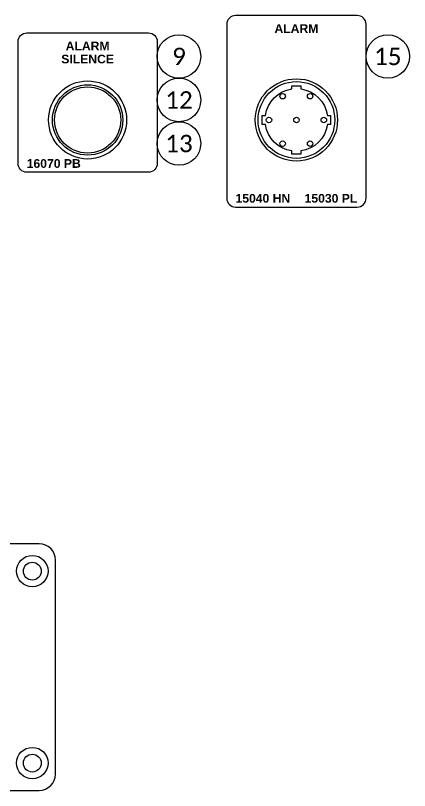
# Model space of a CAD drawing. Header units: inches. Extents: x 0 to 316, y -1 to 150.
# Drawn here: x 284.575 to 285.848, y 32.127 to 34.631 of the extents above; entities that cross this region are included whole.
import ezdxf
from ezdxf.enums import TextEntityAlignment as Align

# ---------------------------------------------------------------- set-up
doc = ezdxf.new("R2010")
doc.units = ezdxf.units.IN
doc.header["$MEASUREMENT"] = 0
doc.linetypes.add('HIDDEN2', pattern=[0.1875, 0.125, -0.0625])
doc.styles.add('Arial Bold', font='arialbd.ttf', dxfattribs={"height": 0.08})
doc.styles.add('Calibri', font='calibri.ttf')

# ---------------------------------------------------------------- blocks, each defined once
blk = doc.blocks.new('GRACE-F')
at = {"color": 2}
for p, q in [((2.303, 2.095), (0.551, 2.095)), ((2.539, -1.212), (2.539, 1.859)), ((0.421, -1.448), (2.303, -1.448))]:
    blk.add_line(p, q, dxfattribs=at)
for centre, radius in [((2.205, 1.701), 0.226), ((2.205, 1.701), 0.128), ((2.205, -1.055), 0.226), ((2.205, -1.055), 0.128)]:
    blk.add_circle(centre, radius, dxfattribs=at)
for centre, start, end in [((2.303, 1.859), 0, 90), ((2.303, -1.212), 270, 0)]:
    blk.add_arc(centre, 0.236, start, end, dxfattribs=at)
blk = doc.blocks.new('ZB5AW163')
at = {"color": 5}
for radius in [0.561, 0.505, 0.475]:
    blk.add_circle((0, 0), radius, dxfattribs=at)
blk = doc.blocks.new('Reference Number')
at = {"color": 6, "linetype": 'Continuous'}
blk.add_circle((0, 0), 0.125, dxfattribs=at)
at = {"color": 6, "linetype": 'Continuous', "style": 'Calibri'}
blk.add_attdef('REFERENCE_#', text='', height=0.1, dxfattribs=at).set_placement((0, 0), align=Align.MIDDLE_CENTER)
blk = doc.blocks.new('ECX2071-127R')
at = {"color": 1}
for centre, radius in [((0, 0), 0.591), ((0, 0), 0.551), ((-0.197, 0.341), 0.0394), ((0.197, 0.341), 0.0394), ((-0.394, 0), 0.0394), ((0, 0), 0.0394), ((0.394, 0), 0.0394), ((-0.197, -0.341), 0.0394), ((0.197, -0.341), 0.0394)]:
    blk.add_circle(centre, radius, dxfattribs=at)

msp = doc.modelspace()

# ---------------------------------------------------------------- linework, layer by layer
at = {"color": 7}
for points in [[(285.28592, 34.0125), (285.67967, 34.0125, 0.4142136), (285.70779, 34.04062), (285.70779, 34.60312, 0.4142136), (285.67967, 34.63125), (285.28592, 34.63125, 0.4142136), (285.25779, 34.60312), (285.25779, 34.04062, 0.4142136)], [(284.61092, 34.575), (285.00467, 34.575, -0.4142136), (285.03279, 34.54688), (285.03279, 34.15313, -0.4142136), (285.00467, 34.125), (284.61092, 34.125, -0.4142136), (284.58279, 34.15313), (284.58279, 34.54688, -0.4142136)]]:
    msp.add_lwpolyline(points, format="xyb", close=True, dxfattribs=at)
at = {"color": 1}
msp.add_lwpolyline([(285.38255, 34.30804, -0.3335075), (285.46851, 34.39399), (285.46851, 34.4044), (285.49708, 34.4044), (285.49708, 34.39399, -0.3335075), (285.58303, 34.30804), (285.59344, 34.30804), (285.59344, 34.27946), (285.58303, 34.27946, -0.3335075), (285.49708, 34.19351), (285.49708, 34.1831), (285.46851, 34.1831), (285.46851, 34.19351, -0.3335075), (285.38255, 34.27946), (285.37215, 34.27946), (285.37215, 34.30804)], format="xyb", close=True, dxfattribs=at)

# ---------------------------------------------------------------- block references
at = {"color": 7, "linetype": 'HIDDEN2', "ltscale": 2, "xscale": 0.5625, "yscale": 0.5625, "zscale": 0.5625}
for p, values in [((285.10311, 34.49896), {'REFERENCE_#': '9'}), ((285.77811, 34.49896), {'REFERENCE_#': '15'}), ((285.10311, 34.35833), {'REFERENCE_#': '12'}), ((285.10311, 34.21771), {'REFERENCE_#': '13'})]:
    msp.add_blockref('Reference Number', p, dxfattribs=at).add_auto_attribs(values)
at = {"xscale": 0.225, "yscale": 0.225, "zscale": 0.225}
msp.add_blockref('ZB5AW163', (284.80779, 34.29375), dxfattribs=at)
at = {"linetype": 'Continuous', "xscale": 0.225, "yscale": 0.225, "zscale": 0.225}
for name, p in [('ECX2071-127R', (285.48279, 34.29375)), ('GRACE-F', (284.13279, 32.45336))]:
    msp.add_blockref(name, p, dxfattribs=at)

# ---------------------------------------------------------------- texts
at = {"color": 7, "style": 'Arial Bold'}
for s, p in [('ALARM', (285.48279, 34.58906)), ('ALARM', (284.80779, 34.53281)), ('SILENCE', (284.80779, 34.49063))]:
    msp.add_text(s, height=0.028125, dxfattribs=at).set_placement(p, align=Align.MIDDLE_CENTER)
for s, p in [('16070 PB', (284.61092, 34.15313)), ('15040 HN', (285.28592, 34.04062))]:
    msp.add_text(s, height=0.028125, dxfattribs=at).set_placement(p, align=Align.MIDDLE_LEFT)
msp.add_text('15030 PL', height=0.028125, dxfattribs=at).set_placement((285.67967, 34.04062), align=Align.MIDDLE_RIGHT)

doc.saveas('drawing.dxf')
